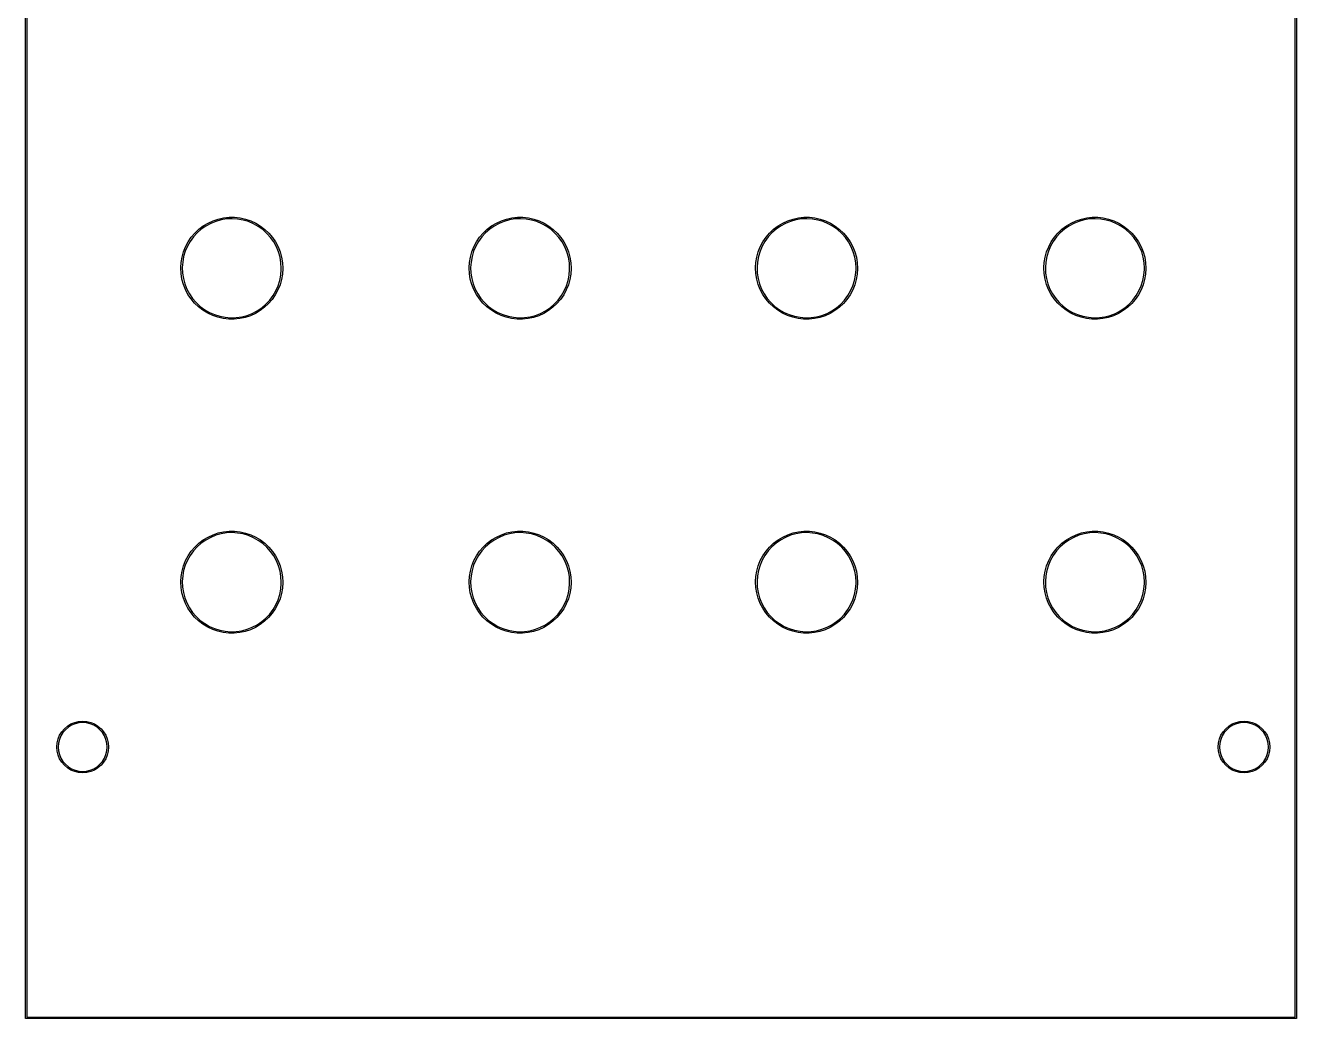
# Model space of a CAD drawing. Extents: x 0 to 81, y -129 to 0.
# Drawn here: x -0.1 to 81, y -128.6 to -65.3 of the extents above; entities that cross this region are included whole.
import ezdxf

# ---------------------------------------------------------------- set-up
doc = ezdxf.new("R2010")
doc.units = 0
doc.layers.add('BLACK', color=7, linetype='CONTINUOUS')

msp = doc.modelspace()

# ---------------------------------------------------------------- linework, layer by layer
at = {"layer": 'BLACK', "linetype": 'CONTINUOUS'}
for p, q in [((-0.05, -128.5), (-0.05, 0)), ((80.95, 0), (80.95, -128.5)), ((0.05, -0.05), (0.05, -128.45)), ((80.85, -128.45), (80.85, -0.05)), ((11.5842, -77.8751), (11.9036, -77.7282)), ((11.9036, -77.7282), (12.2369, -77.6167)), ((12.4225, -77.6686), (12.0833, -77.7634)), ((12.2369, -77.6167), (12.5804, -77.5418)), ((12.7702, -77.6123), (12.4225, -77.6686)), ((12.5804, -77.5418), (12.9299, -77.5045)), ((13.122, -77.5951), (12.7702, -77.6123)), ((12.9299, -77.5045), (13.2814, -77.5051)), ((13.4736, -77.6172), (13.122, -77.5951)), ((13.2814, -77.5051), (13.6308, -77.5436)), ((13.8204, -77.6784), (13.4736, -77.6172)), ((13.6308, -77.5436), (13.974, -77.6197)), ((14.1583, -77.7778), (13.8204, -77.6784)), ((13.974, -77.6197), (14.3069, -77.7324)), ((14.3069, -77.7324), (14.6258, -77.8804)), ((29.9592, -77.8751), (30.2786, -77.7282)), ((30.2786, -77.7282), (30.6119, -77.6167)), ((30.7975, -77.6686), (30.4583, -77.7634)), ((30.6119, -77.6167), (30.9554, -77.5418)), ((31.1452, -77.6123), (30.7975, -77.6686)), ((30.9554, -77.5418), (31.3049, -77.5045)), ((31.497, -77.5951), (31.1452, -77.6123)), ((31.3049, -77.5045), (31.6564, -77.5051)), ((31.8486, -77.6172), (31.497, -77.5951)), ((31.6564, -77.5051), (32.0058, -77.5436)), ((32.1954, -77.6784), (31.8486, -77.6172)), ((32.0058, -77.5436), (32.349, -77.6197)), ((32.5333, -77.7778), (32.1954, -77.6784)), ((32.349, -77.6197), (32.6819, -77.7324)), ((32.6819, -77.7324), (33.0008, -77.8804)), ((48.2092, -77.8751), (48.5286, -77.7282)), ((48.5286, -77.7282), (48.8619, -77.6167)), ((49.0475, -77.6686), (48.7083, -77.7634)), ((48.8619, -77.6167), (49.2054, -77.5418)), ((49.3952, -77.6123), (49.0475, -77.6686)), ((49.2054, -77.5418), (49.5549, -77.5045)), ((49.747, -77.5951), (49.3952, -77.6123)), ((49.5549, -77.5045), (49.9064, -77.5051)), ((50.0986, -77.6172), (49.747, -77.5951)), ((49.9064, -77.5051), (50.2558, -77.5436)), ((50.4454, -77.6784), (50.0986, -77.6172)), ((50.2558, -77.5436), (50.599, -77.6197)), ((50.7833, -77.7778), (50.4454, -77.6784)), ((50.599, -77.6197), (50.9319, -77.7324)), ((50.9319, -77.7324), (51.2508, -77.8804)), ((66.5842, -77.8751), (66.9036, -77.7282)), ((66.9036, -77.7282), (67.2369, -77.6167)), ((67.4225, -77.6686), (67.0833, -77.7634)), ((67.2369, -77.6167), (67.5804, -77.5418)), ((67.7702, -77.6123), (67.4225, -77.6686)), ((67.5804, -77.5418), (67.9299, -77.5045)), ((68.122, -77.5951), (67.7702, -77.6123)), ((67.9299, -77.5045), (68.2814, -77.5051)), ((68.4736, -77.6172), (68.122, -77.5951)), ((68.2814, -77.5051), (68.6308, -77.5436)), ((68.8204, -77.6784), (68.4736, -77.6172)), ((68.6308, -77.5436), (68.974, -77.6197)), ((69.1583, -77.7778), (68.8204, -77.6784)), ((68.974, -77.6197), (69.3069, -77.7324)), ((69.3069, -77.7324), (69.6258, -77.8804)), ((10.5182, -78.776), (10.7464, -78.5087)), ((10.8926, -78.4959), (10.6551, -78.756)), ((10.7464, -78.5087), (11.0023, -78.2677)), ((11.1576, -78.2639), (10.8926, -78.4959)), ((11.0023, -78.2677), (11.2826, -78.0556)), ((11.4468, -78.0628), (11.1576, -78.2639)), ((11.2826, -78.0556), (11.5842, -77.8751)), ((11.7567, -77.8953), (11.4468, -78.0628)), ((12.0833, -77.7634), (11.7567, -77.8953)), ((14.483, -77.9143), (14.1583, -77.7778)), ((14.7905, -78.0862), (14.483, -77.9143)), ((14.6258, -77.8804), (14.9268, -78.062)), ((15.0769, -78.2912), (14.7905, -78.0862)), ((14.9268, -78.062), (15.2064, -78.275)), ((15.3387, -78.5269), (15.0769, -78.2912)), ((15.2064, -78.275), (15.4614, -78.517)), ((15.5725, -78.7903), (15.3387, -78.5269)), ((15.4614, -78.517), (15.6887, -78.7851)), ((28.8932, -78.776), (29.1214, -78.5087)), ((29.2676, -78.4959), (29.0301, -78.756)), ((29.1214, -78.5087), (29.3773, -78.2677)), ((29.5326, -78.2639), (29.2676, -78.4959)), ((29.3773, -78.2677), (29.6576, -78.0556)), ((29.8218, -78.0628), (29.5326, -78.2639)), ((29.6576, -78.0556), (29.9592, -77.8751)), ((30.1317, -77.8953), (29.8218, -78.0628)), ((30.4583, -77.7634), (30.1317, -77.8953)), ((32.858, -77.9143), (32.5333, -77.7778)), ((33.1655, -78.0862), (32.858, -77.9143)), ((33.0008, -77.8804), (33.3018, -78.062)), ((33.4519, -78.2912), (33.1655, -78.0862)), ((33.3018, -78.062), (33.5814, -78.275)), ((33.7137, -78.5269), (33.4519, -78.2912)), ((33.5814, -78.275), (33.8364, -78.517)), ((33.9475, -78.7903), (33.7137, -78.5269)), ((33.8364, -78.517), (34.0637, -78.7851)), ((47.1432, -78.776), (47.3714, -78.5087)), ((47.5176, -78.4959), (47.2801, -78.756)), ((47.3714, -78.5087), (47.6273, -78.2677)), ((47.7826, -78.2639), (47.5176, -78.4959)), ((47.6273, -78.2677), (47.9076, -78.0556)), ((48.0718, -78.0628), (47.7826, -78.2639)), ((47.9076, -78.0556), (48.2092, -77.8751)), ((48.3817, -77.8953), (48.0718, -78.0628)), ((48.7083, -77.7634), (48.3817, -77.8953)), ((51.108, -77.9143), (50.7833, -77.7778)), ((51.4155, -78.0862), (51.108, -77.9143)), ((51.2508, -77.8804), (51.5518, -78.062)), ((51.7019, -78.2912), (51.4155, -78.0862)), ((51.5518, -78.062), (51.8314, -78.275)), ((51.9637, -78.5269), (51.7019, -78.2912)), ((51.8314, -78.275), (52.0864, -78.517)), ((52.1975, -78.7903), (51.9637, -78.5269)), ((52.0864, -78.517), (52.3137, -78.7851)), ((65.5182, -78.776), (65.7464, -78.5087)), ((65.8926, -78.4959), (65.6551, -78.756)), ((65.7464, -78.5087), (66.0023, -78.2677)), ((66.1576, -78.2639), (65.8926, -78.4959)), ((66.0023, -78.2677), (66.2826, -78.0556)), ((66.4468, -78.0628), (66.1576, -78.2639)), ((66.2826, -78.0556), (66.5842, -77.8751)), ((66.7567, -77.8953), (66.4468, -78.0628)), ((67.0833, -77.7634), (66.7567, -77.8953)), ((69.483, -77.9143), (69.1583, -77.7778)), ((69.7905, -78.0862), (69.483, -77.9143)), ((69.6258, -77.8804), (69.9268, -78.062)), ((70.0769, -78.2912), (69.7905, -78.0862)), ((69.9268, -78.062), (70.2064, -78.275)), ((70.3387, -78.5269), (70.0769, -78.2912)), ((70.2064, -78.275), (70.4614, -78.517)), ((70.5725, -78.7903), (70.3387, -78.5269)), ((70.4614, -78.517), (70.6887, -78.7851)), ((10.0234, -79.7026), (10.1545, -79.3765)), ((10.2741, -79.3472), (10.1353, -79.6709)), ((10.1545, -79.3765), (10.3201, -79.0664)), ((10.448, -79.0409), (10.2741, -79.3472)), ((10.3201, -79.0664), (10.5182, -78.776)), ((10.6551, -78.756), (10.448, -79.0409)), ((15.7756, -79.0781), (15.5725, -78.7903)), ((15.6887, -78.7851), (15.8858, -79.0761)), ((15.9452, -79.3868), (15.7756, -79.0781)), ((15.8858, -79.0761), (16.0503, -79.3868)), ((28.3984, -79.7026), (28.5295, -79.3765)), ((28.6491, -79.3472), (28.5103, -79.6709)), ((28.5295, -79.3765), (28.6951, -79.0664)), ((28.823, -79.0409), (28.6491, -79.3472)), ((28.6951, -79.0664), (28.8932, -78.776)), ((29.0301, -78.756), (28.823, -79.0409)), ((34.1506, -79.0781), (33.9475, -78.7903)), ((34.0637, -78.7851), (34.2608, -79.0761)), ((34.3202, -79.3868), (34.1506, -79.0781)), ((34.2608, -79.0761), (34.4253, -79.3868)), ((46.6484, -79.7026), (46.7795, -79.3765)), ((46.8991, -79.3472), (46.7603, -79.6709)), ((46.7795, -79.3765), (46.9451, -79.0664)), ((47.073, -79.0409), (46.8991, -79.3472)), ((46.9451, -79.0664), (47.1432, -78.776)), ((47.2801, -78.756), (47.073, -79.0409)), ((52.4006, -79.0781), (52.1975, -78.7903)), ((52.3137, -78.7851), (52.5108, -79.0761)), ((52.5702, -79.3868), (52.4006, -79.0781)), ((52.5108, -79.0761), (52.6753, -79.3868)), ((65.0234, -79.7026), (65.1545, -79.3765)), ((65.2741, -79.3472), (65.1353, -79.6709)), ((65.1545, -79.3765), (65.3201, -79.0664)), ((65.448, -79.0409), (65.2741, -79.3472)), ((65.3201, -79.0664), (65.5182, -78.776)), ((65.6551, -78.756), (65.448, -79.0409)), ((70.7756, -79.0781), (70.5725, -78.7903)), ((70.6887, -78.7851), (70.8858, -79.0761)), ((70.9452, -79.3868), (70.7756, -79.0781)), ((70.8858, -79.0761), (71.0503, -79.3868)), ((9.87025, -80.3877), (9.92827, -80.041)), ((9.92827, -80.041), (10.0234, -79.7026)), ((10.0335, -80.0081), (9.96992, -80.3546)), ((10.1353, -79.6709), (10.0335, -80.0081)), ((16.0795, -79.7124), (15.9452, -79.3868)), ((16.0503, -79.3868), (16.1802, -79.7134)), ((16.1766, -80.051), (16.0795, -79.7124)), ((16.2353, -80.3983), (16.1766, -80.051)), ((16.1802, -79.7134), (16.2742, -80.0521)), ((16.2742, -80.0521), (16.331, -80.399)), ((28.2453, -80.3877), (28.3033, -80.041)), ((28.3033, -80.041), (28.3984, -79.7026)), ((28.4085, -80.0081), (28.3449, -80.3546)), ((28.5103, -79.6709), (28.4085, -80.0081)), ((34.4545, -79.7124), (34.3202, -79.3868)), ((34.4253, -79.3868), (34.5552, -79.7134)), ((34.5516, -80.051), (34.4545, -79.7124)), ((34.6103, -80.3983), (34.5516, -80.051)), ((34.5552, -79.7134), (34.6492, -80.0521)), ((34.6492, -80.0521), (34.706, -80.399)), ((46.4953, -80.3877), (46.5533, -80.041)), ((46.5533, -80.041), (46.6484, -79.7026)), ((46.6585, -80.0081), (46.5949, -80.3546)), ((46.7603, -79.6709), (46.6585, -80.0081)), ((52.7045, -79.7124), (52.5702, -79.3868)), ((52.6753, -79.3868), (52.8052, -79.7134)), ((52.8016, -80.051), (52.7045, -79.7124)), ((52.8603, -80.3983), (52.8016, -80.051)), ((52.8052, -79.7134), (52.8992, -80.0521)), ((52.8992, -80.0521), (52.956, -80.399)), ((64.8703, -80.3877), (64.9283, -80.041)), ((64.9283, -80.041), (65.0234, -79.7026)), ((65.0335, -80.0081), (64.9699, -80.3546)), ((65.1353, -79.6709), (65.0335, -80.0081)), ((71.0795, -79.7124), (70.9452, -79.3868)), ((71.0503, -79.3868), (71.1802, -79.7134)), ((71.1766, -80.051), (71.0795, -79.7124)), ((71.2353, -80.3983), (71.1766, -80.051)), ((71.1802, -79.7134), (71.2742, -80.0521)), ((71.2742, -80.0521), (71.331, -80.399)), ((9.85002, -80.7387), (9.85191, -80.706)), ((9.8678, -81.0897), (9.85002, -80.7387)), ((9.85191, -80.706), (9.87025, -80.3877)), ((9.96992, -80.3546), (9.94534, -80.706)), ((9.94534, -80.706), (9.96009, -81.0579)), ((16.2243, -81.1891), (16.2537, -80.8381)), ((16.255, -80.75), (16.2353, -80.3983)), ((16.2537, -80.8381), (16.255, -80.75)), ((16.3499, -80.7727), (16.3285, -81.1235)), ((16.331, -80.399), (16.35, -80.75)), ((16.35, -80.75), (16.3499, -80.7727)), ((28.225, -80.7387), (28.2269, -80.706)), ((28.2428, -81.0897), (28.225, -80.7387)), ((28.2269, -80.706), (28.2453, -80.3877)), ((28.3449, -80.3546), (28.3203, -80.706)), ((28.3203, -80.706), (28.3351, -81.0579)), ((34.5993, -81.1891), (34.6287, -80.8381)), ((34.63, -80.75), (34.6103, -80.3983)), ((34.6287, -80.8381), (34.63, -80.75)), ((34.7249, -80.7727), (34.7035, -81.1235)), ((34.706, -80.399), (34.725, -80.75)), ((34.725, -80.75), (34.7249, -80.7727)), ((46.475, -80.7387), (46.4769, -80.706)), ((46.4928, -81.0897), (46.475, -80.7387)), ((46.4769, -80.706), (46.4953, -80.3877)), ((46.5949, -80.3546), (46.5703, -80.706)), ((46.5703, -80.706), (46.5851, -81.0579)), ((52.8493, -81.1891), (52.8787, -80.8381)), ((52.88, -80.75), (52.8603, -80.3983)), ((52.8787, -80.8381), (52.88, -80.75)), ((52.9749, -80.7727), (52.9535, -81.1235)), ((52.956, -80.399), (52.975, -80.75)), ((52.975, -80.75), (52.9749, -80.7727)), ((64.85, -80.7387), (64.8519, -80.706)), ((64.8678, -81.0897), (64.85, -80.7387)), ((64.8519, -80.706), (64.8703, -80.3877)), ((64.9699, -80.3546), (64.9453, -80.706)), ((64.9453, -80.706), (64.9601, -81.0579)), ((71.2243, -81.1891), (71.2537, -80.8381)), ((71.255, -80.75), (71.2353, -80.3983)), ((71.2537, -80.8381), (71.255, -80.75)), ((71.3499, -80.7727), (71.3285, -81.1235)), ((71.331, -80.399), (71.35, -80.75)), ((71.35, -80.75), (71.3499, -80.7727)), ((9.9234, -81.4368), (9.8678, -81.0897)), ((10.0162, -81.7759), (9.9234, -81.4368)), ((9.96009, -81.0579), (10.014, -81.406)), ((10.014, -81.406), (10.1063, -81.7459)), ((10.145, -82.1029), (10.0162, -81.7759)), ((10.1063, -81.7459), (10.236, -82.0734)), ((16.1729, -81.8081), (16.0407, -82.1338)), ((16.0493, -81.8703), (16.1558, -81.5346)), ((16.1558, -81.5346), (16.2243, -81.1891)), ((16.2692, -81.47), (16.1729, -81.8081)), ((16.3285, -81.1235), (16.2692, -81.47)), ((28.2984, -81.4368), (28.2428, -81.0897)), ((28.3912, -81.7759), (28.2984, -81.4368)), ((28.3351, -81.0579), (28.389, -81.406)), ((28.389, -81.406), (28.4813, -81.7459)), ((28.52, -82.1029), (28.3912, -81.7759)), ((28.4813, -81.7459), (28.611, -82.0734)), ((34.5479, -81.8081), (34.4157, -82.1338)), ((34.4243, -81.8703), (34.5308, -81.5346)), ((34.5308, -81.5346), (34.5993, -81.1891)), ((34.6442, -81.47), (34.5479, -81.8081)), ((34.7035, -81.1235), (34.6442, -81.47)), ((46.5484, -81.4368), (46.4928, -81.0897)), ((46.6412, -81.7759), (46.5484, -81.4368)), ((46.5851, -81.0579), (46.639, -81.406)), ((46.639, -81.406), (46.7313, -81.7459)), ((46.77, -82.1029), (46.6412, -81.7759)), ((46.7313, -81.7459), (46.861, -82.0734)), ((52.7979, -81.8081), (52.6657, -82.1338)), ((52.6743, -81.8703), (52.7808, -81.5346)), ((52.7808, -81.5346), (52.8493, -81.1891)), ((52.8942, -81.47), (52.7979, -81.8081)), ((52.9535, -81.1235), (52.8942, -81.47)), ((64.9234, -81.4368), (64.8678, -81.0897)), ((65.0162, -81.7759), (64.9234, -81.4368)), ((64.9601, -81.0579), (65.014, -81.406)), ((65.014, -81.406), (65.1063, -81.7459)), ((65.145, -82.1029), (65.0162, -81.7759)), ((65.1063, -81.7459), (65.236, -82.0734)), ((71.1729, -81.8081), (71.0407, -82.1338)), ((71.0493, -81.8703), (71.1558, -81.5346)), ((71.1558, -81.5346), (71.2243, -81.1891)), ((71.2692, -81.47), (71.1729, -81.8081)), ((71.3285, -81.1235), (71.2692, -81.47)), ((10.3084, -82.4141), (10.145, -82.1029)), ((10.236, -82.0734), (10.4014, -82.3844)), ((10.5044, -82.7059), (10.3084, -82.4141)), ((10.4014, -82.3844), (10.6004, -82.675)), ((15.5168, -82.778), (15.7278, -82.4959)), ((15.874, -82.4433), (15.6749, -82.733)), ((15.7278, -82.4959), (15.9061, -82.1921)), ((16.0407, -82.1338), (15.874, -82.4433)), ((15.9061, -82.1921), (16.0493, -81.8703)), ((28.6834, -82.4141), (28.52, -82.1029)), ((28.611, -82.0734), (28.7764, -82.3844)), ((28.8794, -82.7059), (28.6834, -82.4141)), ((28.7764, -82.3844), (28.9754, -82.675)), ((33.8918, -82.778), (34.1028, -82.4959)), ((34.249, -82.4433), (34.0499, -82.733)), ((34.1028, -82.4959), (34.2811, -82.1921)), ((34.4157, -82.1338), (34.249, -82.4433)), ((34.2811, -82.1921), (34.4243, -81.8703)), ((46.9334, -82.4141), (46.77, -82.1029)), ((46.861, -82.0734), (47.0264, -82.3844)), ((47.1294, -82.7059), (46.9334, -82.4141)), ((47.0264, -82.3844), (47.2254, -82.675)), ((52.1418, -82.778), (52.3528, -82.4959)), ((52.499, -82.4433), (52.2999, -82.733)), ((52.3528, -82.4959), (52.5311, -82.1921)), ((52.6657, -82.1338), (52.499, -82.4433)), ((52.5311, -82.1921), (52.6743, -81.8703)), ((65.3084, -82.4141), (65.145, -82.1029)), ((65.236, -82.0734), (65.4014, -82.3844)), ((65.5044, -82.7059), (65.3084, -82.4141)), ((65.4014, -82.3844), (65.6004, -82.675)), ((70.5168, -82.778), (70.7278, -82.4959)), ((70.874, -82.4433), (70.6749, -82.733)), ((70.7278, -82.4959), (70.9061, -82.1921)), ((71.0407, -82.1338), (70.874, -82.4433)), ((70.9061, -82.1921), (71.0493, -81.8703)), ((10.7309, -82.9748), (10.5044, -82.7059)), ((10.6004, -82.675), (10.8305, -82.9416)), ((10.985, -83.2176), (10.7309, -82.9748)), ((10.8305, -82.9416), (11.089, -83.1809)), ((11.2639, -83.4316), (10.985, -83.2176)), ((11.089, -83.1809), (11.3725, -83.39)), ((11.3725, -83.39), (11.6775, -83.5661)), ((14.7155, -83.46), (15.0075, -83.263)), ((15.1891, -83.2396), (14.908, -83.4507)), ((15.0075, -83.263), (15.2757, -83.0347)), ((15.4457, -82.9995), (15.1891, -83.2396)), ((15.2757, -83.0347), (15.5168, -82.778)), ((15.6749, -82.733), (15.4457, -82.9995)), ((29.1059, -82.9748), (28.8794, -82.7059)), ((28.9754, -82.675), (29.2055, -82.9416)), ((29.36, -83.2176), (29.1059, -82.9748)), ((29.2055, -82.9416), (29.464, -83.1809)), ((29.6389, -83.4316), (29.36, -83.2176)), ((29.464, -83.1809), (29.7475, -83.39)), ((29.7475, -83.39), (30.0525, -83.5661)), ((33.0905, -83.46), (33.3825, -83.263)), ((33.5641, -83.2396), (33.283, -83.4507)), ((33.3825, -83.263), (33.6507, -83.0347)), ((33.8207, -82.9995), (33.5641, -83.2396)), ((33.6507, -83.0347), (33.8918, -82.778)), ((34.0499, -82.733), (33.8207, -82.9995)), ((47.3559, -82.9748), (47.1294, -82.7059)), ((47.2254, -82.675), (47.4555, -82.9416)), ((47.61, -83.2176), (47.3559, -82.9748)), ((47.4555, -82.9416), (47.714, -83.1809)), ((47.8889, -83.4316), (47.61, -83.2176)), ((47.714, -83.1809), (47.9975, -83.39)), ((47.9975, -83.39), (48.3025, -83.5661)), ((51.3405, -83.46), (51.6325, -83.263)), ((51.8141, -83.2396), (51.533, -83.4507)), ((51.6325, -83.263), (51.9007, -83.0347)), ((52.0707, -82.9995), (51.8141, -83.2396)), ((51.9007, -83.0347), (52.1418, -82.778)), ((52.2999, -82.733), (52.0707, -82.9995)), ((65.7309, -82.9748), (65.5044, -82.7059)), ((65.6004, -82.675), (65.8305, -82.9416)), ((65.985, -83.2176), (65.7309, -82.9748)), ((65.8305, -82.9416), (66.089, -83.1809)), ((66.2639, -83.4316), (65.985, -83.2176)), ((66.089, -83.1809), (66.3725, -83.39)), ((66.3725, -83.39), (66.6775, -83.5661)), ((69.7155, -83.46), (70.0075, -83.263)), ((70.1891, -83.2396), (69.908, -83.4507)), ((70.0075, -83.263), (70.2757, -83.0347)), ((70.4457, -82.9995), (70.1891, -83.2396)), ((70.2757, -83.0347), (70.5168, -82.778)), ((70.6749, -82.733), (70.4457, -82.9995)), ((11.5642, -83.6142), (11.2639, -83.4316)), ((11.8825, -83.7633), (11.5642, -83.6142)), ((11.6775, -83.5661), (12.0003, -83.7071)), ((12.2151, -83.8772), (11.8825, -83.7633)), ((12.0003, -83.7071), (12.3367, -83.8112)), ((12.558, -83.9545), (12.2151, -83.8772)), ((12.3367, -83.8112), (12.6827, -83.8772)), ((12.9073, -83.9943), (12.558, -83.9545)), ((12.6827, -83.8772), (13.0339, -83.9043)), ((13.2588, -83.9961), (12.9073, -83.9943)), ((13.0339, -83.9043), (13.3859, -83.892)), ((13.6084, -83.96), (13.2588, -83.9961)), ((13.3859, -83.892), (13.7344, -83.8405)), ((13.9521, -83.8863), (13.6084, -83.96)), ((13.7344, -83.8405), (14.0749, -83.7505)), ((14.2858, -83.7759), (13.9521, -83.8863)), ((14.0749, -83.7505), (14.4033, -83.6232)), ((14.6057, -83.6302), (14.2858, -83.7759)), ((14.4033, -83.6232), (14.7155, -83.46)), ((14.908, -83.4507), (14.6057, -83.6302)), ((29.9392, -83.6142), (29.6389, -83.4316)), ((30.2575, -83.7633), (29.9392, -83.6142)), ((30.0525, -83.5661), (30.3753, -83.7071)), ((30.5901, -83.8772), (30.2575, -83.7633)), ((30.3753, -83.7071), (30.7117, -83.8112)), ((30.933, -83.9545), (30.5901, -83.8772)), ((30.7117, -83.8112), (31.0577, -83.8772)), ((31.2823, -83.9943), (30.933, -83.9545)), ((31.0577, -83.8772), (31.4089, -83.9043)), ((31.6338, -83.9961), (31.2823, -83.9943)), ((31.4089, -83.9043), (31.7609, -83.892)), ((31.9834, -83.96), (31.6338, -83.9961)), ((31.7609, -83.892), (32.1094, -83.8405)), ((32.3271, -83.8863), (31.9834, -83.96)), ((32.1094, -83.8405), (32.4499, -83.7505)), ((32.6608, -83.7759), (32.3271, -83.8863)), ((32.4499, -83.7505), (32.7783, -83.6232)), ((32.9807, -83.6302), (32.6608, -83.7759)), ((32.7783, -83.6232), (33.0905, -83.46)), ((33.283, -83.4507), (32.9807, -83.6302)), ((48.1892, -83.6142), (47.8889, -83.4316)), ((48.5075, -83.7633), (48.1892, -83.6142)), ((48.3025, -83.5661), (48.6253, -83.7071)), ((48.8401, -83.8772), (48.5075, -83.7633)), ((48.6253, -83.7071), (48.9617, -83.8112)), ((49.183, -83.9545), (48.8401, -83.8772)), ((48.9617, -83.8112), (49.3077, -83.8772)), ((49.5323, -83.9943), (49.183, -83.9545)), ((49.3077, -83.8772), (49.6589, -83.9043)), ((49.8838, -83.9961), (49.5323, -83.9943)), ((49.6589, -83.9043), (50.0109, -83.892)), ((50.2334, -83.96), (49.8838, -83.9961)), ((50.0109, -83.892), (50.3594, -83.8405)), ((50.5771, -83.8863), (50.2334, -83.96)), ((50.3594, -83.8405), (50.6999, -83.7505)), ((50.9108, -83.7759), (50.5771, -83.8863)), ((50.6999, -83.7505), (51.0283, -83.6232)), ((51.2307, -83.6302), (50.9108, -83.7759)), ((51.0283, -83.6232), (51.3405, -83.46)), ((51.533, -83.4507), (51.2307, -83.6302)), ((66.5642, -83.6142), (66.2639, -83.4316)), ((66.8825, -83.7633), (66.5642, -83.6142)), ((66.6775, -83.5661), (67.0003, -83.7071)), ((67.2151, -83.8772), (66.8825, -83.7633)), ((67.0003, -83.7071), (67.3367, -83.8112)), ((67.558, -83.9545), (67.2151, -83.8772)), ((67.3367, -83.8112), (67.6827, -83.8772)), ((67.9073, -83.9943), (67.558, -83.9545)), ((67.6827, -83.8772), (68.0339, -83.9043)), ((68.2588, -83.9961), (67.9073, -83.9943)), ((68.0339, -83.9043), (68.3859, -83.892)), ((68.6084, -83.96), (68.2588, -83.9961)), ((68.3859, -83.892), (68.7344, -83.8405)), ((68.9521, -83.8863), (68.6084, -83.96)), ((68.7344, -83.8405), (69.0749, -83.7505)), ((69.2858, -83.7759), (68.9521, -83.8863)), ((69.0749, -83.7505), (69.4033, -83.6232)), ((69.6057, -83.6302), (69.2858, -83.7759)), ((69.4033, -83.6232), (69.7155, -83.46)), ((69.908, -83.4507), (69.6057, -83.6302)), ((11.2826, -98.0556), (11.5842, -97.8751)), ((11.7567, -97.8953), (11.4468, -98.0628)), ((11.5842, -97.8751), (11.9036, -97.7282)), ((12.0833, -97.7634), (11.7567, -97.8953)), ((11.9036, -97.7282), (12.2369, -97.6167)), ((12.4225, -97.6686), (12.0833, -97.7634)), ((12.2369, -97.6167), (12.5804, -97.5418)), ((12.7702, -97.6123), (12.4225, -97.6686)), ((12.5804, -97.5418), (12.9299, -97.5045)), ((13.122, -97.5951), (12.7702, -97.6123)), ((12.9299, -97.5045), (13.2814, -97.5051)), ((13.4736, -97.6172), (13.122, -97.5951)), ((13.2814, -97.5051), (13.6308, -97.5436)), ((13.8204, -97.6784), (13.4736, -97.6172)), ((13.6308, -97.5436), (13.974, -97.6197)), ((14.1583, -97.7778), (13.8204, -97.6784)), ((13.974, -97.6197), (14.3069, -97.7324)), ((14.483, -97.9143), (14.1583, -97.7778)), ((14.3069, -97.7324), (14.6258, -97.8804)), ((14.7905, -98.0862), (14.483, -97.9143)), ((14.6258, -97.8804), (14.9268, -98.062)), ((29.6576, -98.0556), (29.9592, -97.8751)), ((30.1317, -97.8953), (29.8218, -98.0628)), ((29.9592, -97.8751), (30.2786, -97.7282)), ((30.4583, -97.7634), (30.1317, -97.8953)), ((30.2786, -97.7282), (30.6119, -97.6167)), ((30.7975, -97.6686), (30.4583, -97.7634)), ((30.6119, -97.6167), (30.9554, -97.5418)), ((31.1452, -97.6123), (30.7975, -97.6686)), ((30.9554, -97.5418), (31.3049, -97.5045)), ((31.497, -97.5951), (31.1452, -97.6123)), ((31.3049, -97.5045), (31.6564, -97.5051)), ((31.8486, -97.6172), (31.497, -97.5951)), ((31.6564, -97.5051), (32.0058, -97.5436)), ((32.1954, -97.6784), (31.8486, -97.6172)), ((32.0058, -97.5436), (32.349, -97.6197)), ((32.5333, -97.7778), (32.1954, -97.6784)), ((32.349, -97.6197), (32.6819, -97.7324)), ((32.858, -97.9143), (32.5333, -97.7778)), ((32.6819, -97.7324), (33.0008, -97.8804)), ((33.1655, -98.0862), (32.858, -97.9143)), ((33.0008, -97.8804), (33.3018, -98.062)), ((47.9076, -98.0556), (48.2092, -97.8751)), ((48.3817, -97.8953), (48.0718, -98.0628)), ((48.2092, -97.8751), (48.5286, -97.7282)), ((48.7083, -97.7634), (48.3817, -97.8953)), ((48.5286, -97.7282), (48.8619, -97.6167)), ((49.0475, -97.6686), (48.7083, -97.7634)), ((48.8619, -97.6167), (49.2054, -97.5418)), ((49.3952, -97.6123), (49.0475, -97.6686)), ((49.2054, -97.5418), (49.5549, -97.5045)), ((49.747, -97.5951), (49.3952, -97.6123)), ((49.5549, -97.5045), (49.9064, -97.5051)), ((50.0986, -97.6172), (49.747, -97.5951)), ((49.9064, -97.5051), (50.2558, -97.5436)), ((50.4454, -97.6784), (50.0986, -97.6172)), ((50.2558, -97.5436), (50.599, -97.6197)), ((50.7833, -97.7778), (50.4454, -97.6784)), ((50.599, -97.6197), (50.9319, -97.7324)), ((51.108, -97.9143), (50.7833, -97.7778)), ((50.9319, -97.7324), (51.2508, -97.8804)), ((51.4155, -98.0862), (51.108, -97.9143)), ((51.2508, -97.8804), (51.5518, -98.062)), ((66.2826, -98.0556), (66.5842, -97.8751)), ((66.7567, -97.8953), (66.4468, -98.0628)), ((66.5842, -97.8751), (66.9036, -97.7282)), ((67.0833, -97.7634), (66.7567, -97.8953)), ((66.9036, -97.7282), (67.2369, -97.6167)), ((67.4225, -97.6686), (67.0833, -97.7634)), ((67.2369, -97.6167), (67.5804, -97.5418)), ((67.7702, -97.6123), (67.4225, -97.6686)), ((67.5804, -97.5418), (67.9299, -97.5045)), ((68.122, -97.5951), (67.7702, -97.6123)), ((67.9299, -97.5045), (68.2814, -97.5051)), ((68.4736, -97.6172), (68.122, -97.5951)), ((68.2814, -97.5051), (68.6308, -97.5436)), ((68.8204, -97.6784), (68.4736, -97.6172)), ((68.6308, -97.5436), (68.974, -97.6197)), ((69.1583, -97.7778), (68.8204, -97.6784)), ((68.974, -97.6197), (69.3069, -97.7324)), ((69.483, -97.9143), (69.1583, -97.7778)), ((69.3069, -97.7324), (69.6258, -97.8804)), ((69.7905, -98.0862), (69.483, -97.9143)), ((69.6258, -97.8804), (69.9268, -98.062)), ((10.3201, -99.0664), (10.5182, -98.776)), ((10.6551, -98.756), (10.448, -99.0409)), ((10.5182, -98.776), (10.7464, -98.5087)), ((10.8926, -98.4959), (10.6551, -98.756)), ((10.7464, -98.5087), (11.0023, -98.2677)), ((11.1576, -98.2639), (10.8926, -98.4959)), ((11.0023, -98.2677), (11.2826, -98.0556)), ((11.4468, -98.0628), (11.1576, -98.2639)), ((15.0769, -98.2912), (14.7905, -98.0862)), ((14.9268, -98.062), (15.2064, -98.275)), ((15.3387, -98.5269), (15.0769, -98.2912)), ((15.2064, -98.275), (15.4614, -98.517)), ((15.5725, -98.7903), (15.3387, -98.5269)), ((15.4614, -98.517), (15.6887, -98.7851)), ((15.7756, -99.0781), (15.5725, -98.7903)), ((15.6887, -98.7851), (15.8858, -99.0761)), ((28.6951, -99.0664), (28.8932, -98.776)), ((29.0301, -98.756), (28.823, -99.0409)), ((28.8932, -98.776), (29.1214, -98.5087)), ((29.2676, -98.4959), (29.0301, -98.756)), ((29.1214, -98.5087), (29.3773, -98.2677)), ((29.5326, -98.2639), (29.2676, -98.4959)), ((29.3773, -98.2677), (29.6576, -98.0556)), ((29.8218, -98.0628), (29.5326, -98.2639)), ((33.4519, -98.2912), (33.1655, -98.0862)), ((33.3018, -98.062), (33.5814, -98.275)), ((33.7137, -98.5269), (33.4519, -98.2912)), ((33.5814, -98.275), (33.8364, -98.517)), ((33.9475, -98.7903), (33.7137, -98.5269)), ((33.8364, -98.517), (34.0637, -98.7851)), ((34.1506, -99.0781), (33.9475, -98.7903)), ((34.0637, -98.7851), (34.2608, -99.0761)), ((46.9451, -99.0664), (47.1432, -98.776)), ((47.2801, -98.756), (47.073, -99.0409)), ((47.1432, -98.776), (47.3714, -98.5087)), ((47.5176, -98.4959), (47.2801, -98.756)), ((47.3714, -98.5087), (47.6273, -98.2677)), ((47.7826, -98.2639), (47.5176, -98.4959)), ((47.6273, -98.2677), (47.9076, -98.0556)), ((48.0718, -98.0628), (47.7826, -98.2639)), ((51.7019, -98.2912), (51.4155, -98.0862)), ((51.5518, -98.062), (51.8314, -98.275)), ((51.9637, -98.5269), (51.7019, -98.2912)), ((51.8314, -98.275), (52.0864, -98.517)), ((52.1975, -98.7903), (51.9637, -98.5269)), ((52.0864, -98.517), (52.3137, -98.7851)), ((52.4006, -99.0781), (52.1975, -98.7903)), ((52.3137, -98.7851), (52.5108, -99.0761)), ((65.3201, -99.0664), (65.5182, -98.776)), ((65.6551, -98.756), (65.448, -99.0409)), ((65.5182, -98.776), (65.7464, -98.5087)), ((65.8926, -98.4959), (65.6551, -98.756)), ((65.7464, -98.5087), (66.0023, -98.2677)), ((66.1576, -98.2639), (65.8926, -98.4959)), ((66.0023, -98.2677), (66.2826, -98.0556)), ((66.4468, -98.0628), (66.1576, -98.2639)), ((70.0769, -98.2912), (69.7905, -98.0862)), ((69.9268, -98.062), (70.2064, -98.275)), ((70.3387, -98.5269), (70.0769, -98.2912)), ((70.2064, -98.275), (70.4614, -98.517)), ((70.5725, -98.7903), (70.3387, -98.5269)), ((70.4614, -98.517), (70.6887, -98.7851)), ((70.7756, -99.0781), (70.5725, -98.7903)), ((70.6887, -98.7851), (70.8858, -99.0761)), ((10.0234, -99.7026), (10.1545, -99.3765)), ((10.2741, -99.3472), (10.1353, -99.6709)), ((10.1545, -99.3765), (10.3201, -99.0664)), ((10.448, -99.0409), (10.2741, -99.3472)), ((15.9452, -99.3868), (15.7756, -99.0781)), ((15.8858, -99.0761), (16.0503, -99.3868)), ((16.0795, -99.7124), (15.9452, -99.3868)), ((16.0503, -99.3868), (16.1802, -99.7134)), ((28.3984, -99.7026), (28.5295, -99.3765)), ((28.6491, -99.3472), (28.5103, -99.6709)), ((28.5295, -99.3765), (28.6951, -99.0664)), ((28.823, -99.0409), (28.6491, -99.3472)), ((34.3202, -99.3868), (34.1506, -99.0781)), ((34.2608, -99.0761), (34.4253, -99.3868)), ((34.4545, -99.7124), (34.3202, -99.3868)), ((34.4253, -99.3868), (34.5552, -99.7134)), ((46.6484, -99.7026), (46.7795, -99.3765)), ((46.8991, -99.3472), (46.7603, -99.6709)), ((46.7795, -99.3765), (46.9451, -99.0664)), ((47.073, -99.0409), (46.8991, -99.3472)), ((52.5702, -99.3868), (52.4006, -99.0781)), ((52.5108, -99.0761), (52.6753, -99.3868)), ((52.7045, -99.7124), (52.5702, -99.3868)), ((52.6753, -99.3868), (52.8052, -99.7134)), ((65.0234, -99.7026), (65.1545, -99.3765)), ((65.2741, -99.3472), (65.1353, -99.6709)), ((65.1545, -99.3765), (65.3201, -99.0664)), ((65.448, -99.0409), (65.2741, -99.3472)), ((70.9452, -99.3868), (70.7756, -99.0781)), ((70.8858, -99.0761), (71.0503, -99.3868)), ((71.0795, -99.7124), (70.9452, -99.3868)), ((71.0503, -99.3868), (71.1802, -99.7134)), ((9.85191, -100.706), (9.87025, -100.388)), ((9.87025, -100.388), (9.92827, -100.041)), ((9.92827, -100.041), (10.0234, -99.7026)), ((9.96992, -100.355), (9.94534, -100.706)), ((10.0335, -100.008), (9.96992, -100.355)), ((10.1353, -99.6709), (10.0335, -100.008)), ((16.1766, -100.051), (16.0795, -99.7124)), ((16.2353, -100.398), (16.1766, -100.051)), ((16.1802, -99.7134), (16.2742, -100.052)), ((16.255, -100.75), (16.2353, -100.398)), ((16.2742, -100.052), (16.331, -100.399)), ((16.331, -100.399), (16.35, -100.75)), ((28.2269, -100.706), (28.2453, -100.388)), ((28.2453, -100.388), (28.3033, -100.041)), ((28.3033, -100.041), (28.3984, -99.7026)), ((28.3449, -100.355), (28.3203, -100.706)), ((28.4085, -100.008), (28.3449, -100.355)), ((28.5103, -99.6709), (28.4085, -100.008)), ((34.5516, -100.051), (34.4545, -99.7124)), ((34.6103, -100.398), (34.5516, -100.051)), ((34.5552, -99.7134), (34.6492, -100.052)), ((34.63, -100.75), (34.6103, -100.398)), ((34.6492, -100.052), (34.706, -100.399)), ((34.706, -100.399), (34.725, -100.75)), ((46.4769, -100.706), (46.4953, -100.388)), ((46.4953, -100.388), (46.5533, -100.041)), ((46.5533, -100.041), (46.6484, -99.7026)), ((46.5949, -100.355), (46.5703, -100.706)), ((46.6585, -100.008), (46.5949, -100.355)), ((46.7603, -99.6709), (46.6585, -100.008)), ((52.8016, -100.051), (52.7045, -99.7124)), ((52.8603, -100.398), (52.8016, -100.051)), ((52.8052, -99.7134), (52.8992, -100.052)), ((52.88, -100.75), (52.8603, -100.398)), ((52.8992, -100.052), (52.956, -100.399)), ((52.956, -100.399), (52.975, -100.75)), ((64.8519, -100.706), (64.8703, -100.388)), ((64.8703, -100.388), (64.9283, -100.041)), ((64.9283, -100.041), (65.0234, -99.7026)), ((64.9699, -100.355), (64.9453, -100.706)), ((65.0335, -100.008), (64.9699, -100.355)), ((65.1353, -99.6709), (65.0335, -100.008)), ((71.1766, -100.051), (71.0795, -99.7124)), ((71.2353, -100.398), (71.1766, -100.051)), ((71.1802, -99.7134), (71.2742, -100.052)), ((71.255, -100.75), (71.2353, -100.398)), ((71.2742, -100.052), (71.331, -100.399)), ((71.331, -100.399), (71.35, -100.75)), ((9.85002, -100.739), (9.85191, -100.706)), ((9.8678, -101.09), (9.85002, -100.739)), ((9.9234, -101.437), (9.8678, -101.09)), ((9.94534, -100.706), (9.96009, -101.058)), ((9.96009, -101.058), (10.014, -101.406)), ((16.1558, -101.535), (16.2243, -101.189)), ((16.2243, -101.189), (16.2537, -100.838)), ((16.2537, -100.838), (16.255, -100.75)), ((16.3285, -101.124), (16.2692, -101.47)), ((16.3499, -100.773), (16.3285, -101.124)), ((16.35, -100.75), (16.3499, -100.773)), ((28.225, -100.739), (28.2269, -100.706)), ((28.2428, -101.09), (28.225, -100.739)), ((28.2984, -101.437), (28.2428, -101.09)), ((28.3203, -100.706), (28.3351, -101.058)), ((28.3351, -101.058), (28.389, -101.406)), ((34.5308, -101.535), (34.5993, -101.189)), ((34.5993, -101.189), (34.6287, -100.838)), ((34.6287, -100.838), (34.63, -100.75)), ((34.7035, -101.124), (34.6442, -101.47)), ((34.7249, -100.773), (34.7035, -101.124)), ((34.725, -100.75), (34.7249, -100.773)), ((46.475, -100.739), (46.4769, -100.706)), ((46.4928, -101.09), (46.475, -100.739)), ((46.5484, -101.437), (46.4928, -101.09)), ((46.5703, -100.706), (46.5851, -101.058)), ((46.5851, -101.058), (46.639, -101.406)), ((52.7808, -101.535), (52.8493, -101.189)), ((52.8493, -101.189), (52.8787, -100.838)), ((52.8787, -100.838), (52.88, -100.75)), ((52.9535, -101.124), (52.8942, -101.47)), ((52.9749, -100.773), (52.9535, -101.124)), ((52.975, -100.75), (52.9749, -100.773)), ((64.85, -100.739), (64.8519, -100.706)), ((64.8678, -101.09), (64.85, -100.739)), ((64.9234, -101.437), (64.8678, -101.09)), ((64.9453, -100.706), (64.9601, -101.058)), ((64.9601, -101.058), (65.014, -101.406)), ((71.1558, -101.535), (71.2243, -101.189)), ((71.2243, -101.189), (71.2537, -100.838)), ((71.2537, -100.838), (71.255, -100.75)), ((71.3285, -101.124), (71.2692, -101.47)), ((71.3499, -100.773), (71.3285, -101.124)), ((71.35, -100.75), (71.3499, -100.773)), ((10.0162, -101.776), (9.9234, -101.437)), ((10.014, -101.406), (10.1063, -101.746)), ((10.145, -102.103), (10.0162, -101.776)), ((10.1063, -101.746), (10.236, -102.073)), ((15.9061, -102.192), (16.0493, -101.87)), ((16.1729, -101.808), (16.0407, -102.134)), ((16.0493, -101.87), (16.1558, -101.535)), ((16.2692, -101.47), (16.1729, -101.808)), ((28.3912, -101.776), (28.2984, -101.437)), ((28.389, -101.406), (28.4813, -101.746)), ((28.52, -102.103), (28.3912, -101.776)), ((28.4813, -101.746), (28.611, -102.073)), ((34.2811, -102.192), (34.4243, -101.87)), ((34.5479, -101.808), (34.4157, -102.134)), ((34.4243, -101.87), (34.5308, -101.535)), ((34.6442, -101.47), (34.5479, -101.808)), ((46.6412, -101.776), (46.5484, -101.437)), ((46.639, -101.406), (46.7313, -101.746)), ((46.77, -102.103), (46.6412, -101.776)), ((46.7313, -101.746), (46.861, -102.073)), ((52.5311, -102.192), (52.6743, -101.87)), ((52.7979, -101.808), (52.6657, -102.134)), ((52.6743, -101.87), (52.7808, -101.535)), ((52.8942, -101.47), (52.7979, -101.808)), ((65.0162, -101.776), (64.9234, -101.437)), ((65.014, -101.406), (65.1063, -101.746)), ((65.145, -102.103), (65.0162, -101.776)), ((65.1063, -101.746), (65.236, -102.073)), ((70.9061, -102.192), (71.0493, -101.87)), ((71.1729, -101.808), (71.0407, -102.134)), ((71.0493, -101.87), (71.1558, -101.535)), ((71.2692, -101.47), (71.1729, -101.808)), ((10.3084, -102.414), (10.145, -102.103)), ((10.236, -102.073), (10.4014, -102.384)), ((10.5044, -102.706), (10.3084, -102.414)), ((10.4014, -102.384), (10.6004, -102.675)), ((10.7309, -102.975), (10.5044, -102.706)), ((10.6004, -102.675), (10.8305, -102.942)), ((15.2757, -103.035), (15.5168, -102.778)), ((15.6749, -102.733), (15.4457, -102.999)), ((15.5168, -102.778), (15.7278, -102.496)), ((15.874, -102.443), (15.6749, -102.733)), ((15.7278, -102.496), (15.9061, -102.192)), ((16.0407, -102.134), (15.874, -102.443)), ((28.6834, -102.414), (28.52, -102.103)), ((28.611, -102.073), (28.7764, -102.384)), ((28.8794, -102.706), (28.6834, -102.414)), ((28.7764, -102.384), (28.9754, -102.675)), ((29.1059, -102.975), (28.8794, -102.706)), ((28.9754, -102.675), (29.2055, -102.942)), ((33.6507, -103.035), (33.8918, -102.778)), ((34.0499, -102.733), (33.8207, -102.999)), ((33.8918, -102.778), (34.1028, -102.496)), ((34.249, -102.443), (34.0499, -102.733)), ((34.1028, -102.496), (34.2811, -102.192)), ((34.4157, -102.134), (34.249, -102.443)), ((46.9334, -102.414), (46.77, -102.103)), ((46.861, -102.073), (47.0264, -102.384)), ((47.1294, -102.706), (46.9334, -102.414)), ((47.0264, -102.384), (47.2254, -102.675)), ((47.3559, -102.975), (47.1294, -102.706)), ((47.2254, -102.675), (47.4555, -102.942)), ((51.9007, -103.035), (52.1418, -102.778)), ((52.2999, -102.733), (52.0707, -102.999)), ((52.1418, -102.778), (52.3528, -102.496)), ((52.499, -102.443), (52.2999, -102.733)), ((52.3528, -102.496), (52.5311, -102.192)), ((52.6657, -102.134), (52.499, -102.443)), ((65.3084, -102.414), (65.145, -102.103)), ((65.236, -102.073), (65.4014, -102.384)), ((65.5044, -102.706), (65.3084, -102.414)), ((65.4014, -102.384), (65.6004, -102.675)), ((65.7309, -102.975), (65.5044, -102.706)), ((65.6004, -102.675), (65.8305, -102.942)), ((70.2757, -103.035), (70.5168, -102.778)), ((70.6749, -102.733), (70.4457, -102.999)), ((70.5168, -102.778), (70.7278, -102.496)), ((70.874, -102.443), (70.6749, -102.733)), ((70.7278, -102.496), (70.9061, -102.192)), ((71.0407, -102.134), (70.874, -102.443)), ((10.985, -103.218), (10.7309, -102.975)), ((10.8305, -102.942), (11.089, -103.181)), ((11.2639, -103.432), (10.985, -103.218)), ((11.089, -103.181), (11.3725, -103.39)), ((11.5642, -103.614), (11.2639, -103.432)), ((11.3725, -103.39), (11.6775, -103.566)), ((11.8825, -103.763), (11.5642, -103.614)), ((11.6775, -103.566), (12.0003, -103.707)), ((14.0749, -103.751), (14.4033, -103.623)), ((14.6057, -103.63), (14.2858, -103.776)), ((14.4033, -103.623), (14.7155, -103.46)), ((14.908, -103.451), (14.6057, -103.63)), ((14.7155, -103.46), (15.0075, -103.263)), ((15.1891, -103.24), (14.908, -103.451)), ((15.0075, -103.263), (15.2757, -103.035)), ((15.4457, -102.999), (15.1891, -103.24)), ((29.36, -103.218), (29.1059, -102.975)), ((29.2055, -102.942), (29.464, -103.181)), ((29.6389, -103.432), (29.36, -103.218)), ((29.464, -103.181), (29.7475, -103.39)), ((29.9392, -103.614), (29.6389, -103.432)), ((29.7475, -103.39), (30.0525, -103.566)), ((30.2575, -103.763), (29.9392, -103.614)), ((30.0525, -103.566), (30.3753, -103.707)), ((32.4499, -103.751), (32.7783, -103.623)), ((32.9807, -103.63), (32.6608, -103.776)), ((32.7783, -103.623), (33.0905, -103.46)), ((33.283, -103.451), (32.9807, -103.63)), ((33.0905, -103.46), (33.3825, -103.263)), ((33.5641, -103.24), (33.283, -103.451)), ((33.3825, -103.263), (33.6507, -103.035)), ((33.8207, -102.999), (33.5641, -103.24)), ((47.61, -103.218), (47.3559, -102.975)), ((47.4555, -102.942), (47.714, -103.181)), ((47.8889, -103.432), (47.61, -103.218)), ((47.714, -103.181), (47.9975, -103.39)), ((48.1892, -103.614), (47.8889, -103.432)), ((47.9975, -103.39), (48.3025, -103.566)), ((48.5075, -103.763), (48.1892, -103.614)), ((48.3025, -103.566), (48.6253, -103.707)), ((50.6999, -103.751), (51.0283, -103.623)), ((51.2307, -103.63), (50.9108, -103.776)), ((51.0283, -103.623), (51.3405, -103.46)), ((51.533, -103.451), (51.2307, -103.63)), ((51.3405, -103.46), (51.6325, -103.263)), ((51.8141, -103.24), (51.533, -103.451)), ((51.6325, -103.263), (51.9007, -103.035)), ((52.0707, -102.999), (51.8141, -103.24)), ((65.985, -103.218), (65.7309, -102.975)), ((65.8305, -102.942), (66.089, -103.181)), ((66.2639, -103.432), (65.985, -103.218)), ((66.089, -103.181), (66.3725, -103.39)), ((66.5642, -103.614), (66.2639, -103.432)), ((66.3725, -103.39), (66.6775, -103.566)), ((66.8825, -103.763), (66.5642, -103.614)), ((66.6775, -103.566), (67.0003, -103.707)), ((69.0749, -103.751), (69.4033, -103.623)), ((69.6057, -103.63), (69.2858, -103.776)), ((69.4033, -103.623), (69.7155, -103.46)), ((69.908, -103.451), (69.6057, -103.63)), ((69.7155, -103.46), (70.0075, -103.263)), ((70.1891, -103.24), (69.908, -103.451)), ((70.0075, -103.263), (70.2757, -103.035)), ((70.4457, -102.999), (70.1891, -103.24)), ((12.2151, -103.877), (11.8825, -103.763)), ((12.0003, -103.707), (12.3367, -103.811)), ((12.558, -103.954), (12.2151, -103.877)), ((12.3367, -103.811), (12.6827, -103.877)), ((12.9073, -103.994), (12.558, -103.954)), ((12.6827, -103.877), (13.0339, -103.904)), ((13.2588, -103.996), (12.9073, -103.994)), ((13.0339, -103.904), (13.3859, -103.892)), ((13.6084, -103.96), (13.2588, -103.996)), ((13.3859, -103.892), (13.7344, -103.841)), ((13.9521, -103.886), (13.6084, -103.96)), ((13.7344, -103.841), (14.0749, -103.751)), ((14.2858, -103.776), (13.9521, -103.886)), ((30.5901, -103.877), (30.2575, -103.763)), ((30.3753, -103.707), (30.7117, -103.811)), ((30.933, -103.954), (30.5901, -103.877)), ((30.7117, -103.811), (31.0577, -103.877)), ((31.2823, -103.994), (30.933, -103.954)), ((31.0577, -103.877), (31.4089, -103.904)), ((31.6338, -103.996), (31.2823, -103.994)), ((31.4089, -103.904), (31.7609, -103.892)), ((31.9834, -103.96), (31.6338, -103.996)), ((31.7609, -103.892), (32.1094, -103.841)), ((32.3271, -103.886), (31.9834, -103.96)), ((32.1094, -103.841), (32.4499, -103.751)), ((32.6608, -103.776), (32.3271, -103.886)), ((48.8401, -103.877), (48.5075, -103.763)), ((48.6253, -103.707), (48.9617, -103.811)), ((49.183, -103.954), (48.8401, -103.877)), ((48.9617, -103.811), (49.3077, -103.877)), ((49.5323, -103.994), (49.183, -103.954)), ((49.3077, -103.877), (49.6589, -103.904)), ((49.8838, -103.996), (49.5323, -103.994)), ((49.6589, -103.904), (50.0109, -103.892)), ((50.2334, -103.96), (49.8838, -103.996)), ((50.0109, -103.892), (50.3594, -103.841)), ((50.5771, -103.886), (50.2334, -103.96)), ((50.3594, -103.841), (50.6999, -103.751)), ((50.9108, -103.776), (50.5771, -103.886)), ((67.2151, -103.877), (66.8825, -103.763)), ((67.0003, -103.707), (67.3367, -103.811)), ((67.558, -103.954), (67.2151, -103.877)), ((67.3367, -103.811), (67.6827, -103.877)), ((67.9073, -103.994), (67.558, -103.954)), ((67.6827, -103.877), (68.0339, -103.904)), ((68.2588, -103.996), (67.9073, -103.994)), ((68.0339, -103.904), (68.3859, -103.892)), ((68.6084, -103.96), (68.2588, -103.996)), ((68.3859, -103.892), (68.7344, -103.841)), ((68.9521, -103.886), (68.6084, -103.96)), ((68.7344, -103.841), (69.0749, -103.751)), ((69.2858, -103.776), (68.9521, -103.886)), ((2.26512, -110.28), (2.43327, -110.083)), ((2.50059, -110.151), (2.34215, -110.336)), ((2.43327, -110.083), (2.63015, -109.915)), ((2.68612, -109.992), (2.50059, -110.151)), ((2.63015, -109.915), (2.85092, -109.78)), ((2.89414, -109.865), (2.68612, -109.992)), ((2.85092, -109.78), (3.09012, -109.681)), ((3.11954, -109.771), (2.89414, -109.865)), ((3.09012, -109.681), (3.34188, -109.62)), ((3.35678, -109.714), (3.11954, -109.771)), ((3.34188, -109.62), (3.6, -109.6)), ((3.6, -109.695), (3.35678, -109.714)), ((3.6, -109.6), (3.85812, -109.62)), ((3.84322, -109.714), (3.6, -109.695)), ((4.08046, -109.771), (3.84322, -109.714)), ((3.85812, -109.62), (4.10988, -109.681)), ((4.30586, -109.865), (4.08046, -109.771)), ((4.10988, -109.681), (4.34908, -109.78)), ((4.51388, -109.992), (4.30586, -109.865)), ((4.34908, -109.78), (4.56985, -109.915)), ((4.6994, -110.151), (4.51388, -109.992)), ((4.56985, -109.915), (4.76673, -110.083)), ((4.85785, -110.336), (4.6994, -110.151)), ((4.76673, -110.083), (4.93488, -110.28)), ((76.2651, -110.28), (76.4333, -110.083)), ((76.5006, -110.151), (76.3421, -110.336)), ((76.4333, -110.083), (76.6302, -109.915)), ((76.6861, -109.992), (76.5006, -110.151)), ((76.6302, -109.915), (76.8509, -109.78)), ((76.8941, -109.865), (76.6861, -109.992)), ((76.8509, -109.78), (77.0901, -109.681)), ((77.1195, -109.771), (76.8941, -109.865)), ((77.0901, -109.681), (77.3419, -109.62)), ((77.3568, -109.714), (77.1195, -109.771)), ((77.3419, -109.62), (77.6, -109.6)), ((77.6, -109.695), (77.3568, -109.714)), ((77.6, -109.6), (77.8581, -109.62)), ((77.8432, -109.714), (77.6, -109.695)), ((78.0805, -109.771), (77.8432, -109.714)), ((77.8581, -109.62), (78.1099, -109.681)), ((78.3059, -109.865), (78.0805, -109.771)), ((78.1099, -109.681), (78.3491, -109.78)), ((78.5139, -109.992), (78.3059, -109.865)), ((78.3491, -109.78), (78.5698, -109.915)), ((78.6994, -110.151), (78.5139, -109.992)), ((78.5698, -109.915), (78.7667, -110.083)), ((78.8579, -110.336), (78.6994, -110.151)), ((78.7667, -110.083), (78.9349, -110.28)), ((1.97031, -110.992), (2.03076, -110.74)), ((2.03076, -110.74), (2.12984, -110.501)), ((2.1213, -110.77), (2.06435, -111.007)), ((2.21467, -110.544), (2.1213, -110.77)), ((2.12984, -110.501), (2.26512, -110.28)), ((2.34215, -110.336), (2.21467, -110.544)), ((4.98533, -110.544), (4.85785, -110.336)), ((4.93488, -110.28), (5.07016, -110.501)), ((5.0787, -110.77), (4.98533, -110.544)), ((5.07016, -110.501), (5.16924, -110.74)), ((5.13565, -111.007), (5.0787, -110.77)), ((5.16924, -110.74), (5.22969, -110.992)), ((75.9703, -110.992), (76.0308, -110.74)), ((76.0308, -110.74), (76.1298, -110.501)), ((76.1213, -110.77), (76.0643, -111.007)), ((76.2147, -110.544), (76.1213, -110.77)), ((76.1298, -110.501), (76.2651, -110.28)), ((76.3421, -110.336), (76.2147, -110.544)), ((78.9853, -110.544), (78.8579, -110.336)), ((78.9349, -110.28), (79.0702, -110.501)), ((79.0787, -110.77), (78.9853, -110.544)), ((79.0702, -110.501), (79.1692, -110.74)), ((79.1357, -111.007), (79.0787, -110.77)), ((79.1692, -110.74), (79.2297, -110.992)), ((1.95, -111.25), (1.97031, -110.992)), ((1.97031, -111.508), (1.95, -111.25)), ((2.03076, -111.76), (1.97031, -111.508)), ((2.12984, -111.999), (2.03076, -111.76)), ((2.06435, -111.007), (2.04521, -111.25)), ((2.04521, -111.25), (2.06435, -111.493)), ((2.06435, -111.493), (2.1213, -111.73)), ((2.1213, -111.73), (2.21467, -111.956)), ((4.98533, -111.956), (5.0787, -111.73)), ((5.16924, -111.76), (5.07016, -111.999)), ((5.0787, -111.73), (5.13565, -111.493)), ((5.15479, -111.25), (5.13565, -111.007)), ((5.13565, -111.493), (5.15479, -111.25)), ((5.22969, -111.508), (5.16924, -111.76)), ((5.22969, -110.992), (5.25, -111.25)), ((5.25, -111.25), (5.22969, -111.508)), ((75.95, -111.25), (75.9703, -110.992)), ((75.9703, -111.508), (75.95, -111.25)), ((76.0308, -111.76), (75.9703, -111.508)), ((76.1298, -111.999), (76.0308, -111.76)), ((76.0643, -111.007), (76.0452, -111.25)), ((76.0452, -111.25), (76.0643, -111.493)), ((76.0643, -111.493), (76.1213, -111.73)), ((76.1213, -111.73), (76.2147, -111.956)), ((78.9853, -111.956), (79.0787, -111.73)), ((79.1692, -111.76), (79.0702, -111.999)), ((79.0787, -111.73), (79.1357, -111.493)), ((79.1548, -111.25), (79.1357, -111.007)), ((79.1357, -111.493), (79.1548, -111.25)), ((79.2297, -111.508), (79.1692, -111.76)), ((79.2297, -110.992), (79.25, -111.25)), ((79.25, -111.25), (79.2297, -111.508)), ((2.26512, -112.22), (2.12984, -111.999)), ((2.21467, -111.956), (2.34215, -112.164)), ((2.43327, -112.417), (2.26512, -112.22)), ((2.34215, -112.164), (2.50059, -112.349)), ((2.63015, -112.585), (2.43327, -112.417)), ((2.50059, -112.349), (2.68612, -112.508)), ((2.85092, -112.72), (2.63015, -112.585)), ((2.68612, -112.508), (2.89414, -112.635)), ((4.30586, -112.635), (4.51388, -112.508)), ((4.56985, -112.585), (4.34908, -112.72)), ((4.51388, -112.508), (4.6994, -112.349)), ((4.76673, -112.417), (4.56985, -112.585)), ((4.6994, -112.349), (4.85785, -112.164)), ((4.93488, -112.22), (4.76673, -112.417)), ((4.85785, -112.164), (4.98533, -111.956)), ((5.07016, -111.999), (4.93488, -112.22)), ((76.2651, -112.22), (76.1298, -111.999)), ((76.2147, -111.956), (76.3421, -112.164)), ((76.4333, -112.417), (76.2651, -112.22)), ((76.3421, -112.164), (76.5006, -112.349)), ((76.6302, -112.585), (76.4333, -112.417)), ((76.5006, -112.349), (76.6861, -112.508)), ((76.8509, -112.72), (76.6302, -112.585)), ((76.6861, -112.508), (76.8941, -112.635)), ((78.3059, -112.635), (78.5139, -112.508)), ((78.5698, -112.585), (78.3491, -112.72)), ((78.5139, -112.508), (78.6994, -112.349)), ((78.7667, -112.417), (78.5698, -112.585)), ((78.6994, -112.349), (78.8579, -112.164)), ((78.9349, -112.22), (78.7667, -112.417)), ((78.8579, -112.164), (78.9853, -111.956)), ((79.0702, -111.999), (78.9349, -112.22)), ((3.09012, -112.819), (2.85092, -112.72)), ((2.89414, -112.635), (3.11954, -112.729)), ((3.34188, -112.88), (3.09012, -112.819)), ((3.11954, -112.729), (3.35678, -112.786)), ((3.6, -112.9), (3.34188, -112.88)), ((3.35678, -112.786), (3.6, -112.805)), ((3.6, -112.805), (3.84322, -112.786)), ((3.85812, -112.88), (3.6, -112.9)), ((3.84322, -112.786), (4.08046, -112.729)), ((4.10988, -112.819), (3.85812, -112.88)), ((4.08046, -112.729), (4.30586, -112.635)), ((4.34908, -112.72), (4.10988, -112.819)), ((77.0901, -112.819), (76.8509, -112.72)), ((76.8941, -112.635), (77.1195, -112.729)), ((77.3419, -112.88), (77.0901, -112.819)), ((77.1195, -112.729), (77.3568, -112.786)), ((77.6, -112.9), (77.3419, -112.88)), ((77.3568, -112.786), (77.6, -112.805)), ((77.6, -112.805), (77.8432, -112.786)), ((77.8581, -112.88), (77.6, -112.9)), ((77.8432, -112.786), (78.0805, -112.729)), ((78.1099, -112.819), (77.8581, -112.88)), ((78.0805, -112.729), (78.3059, -112.635)), ((78.3491, -112.72), (78.1099, -112.819)), ((-0.03535, -128.535), (-0.05, -128.5)), ((0, -128.55), (-0.03535, -128.535)), ((80.9, -128.55), (0, -128.55)), ((0.05, -128.45), (80.85, -128.45)), ((80.9354, -128.535), (80.9, -128.55)), ((80.95, -128.5), (80.9354, -128.535))]:
    msp.add_line(p, q, dxfattribs=at)

doc.saveas('drawing.dxf')
